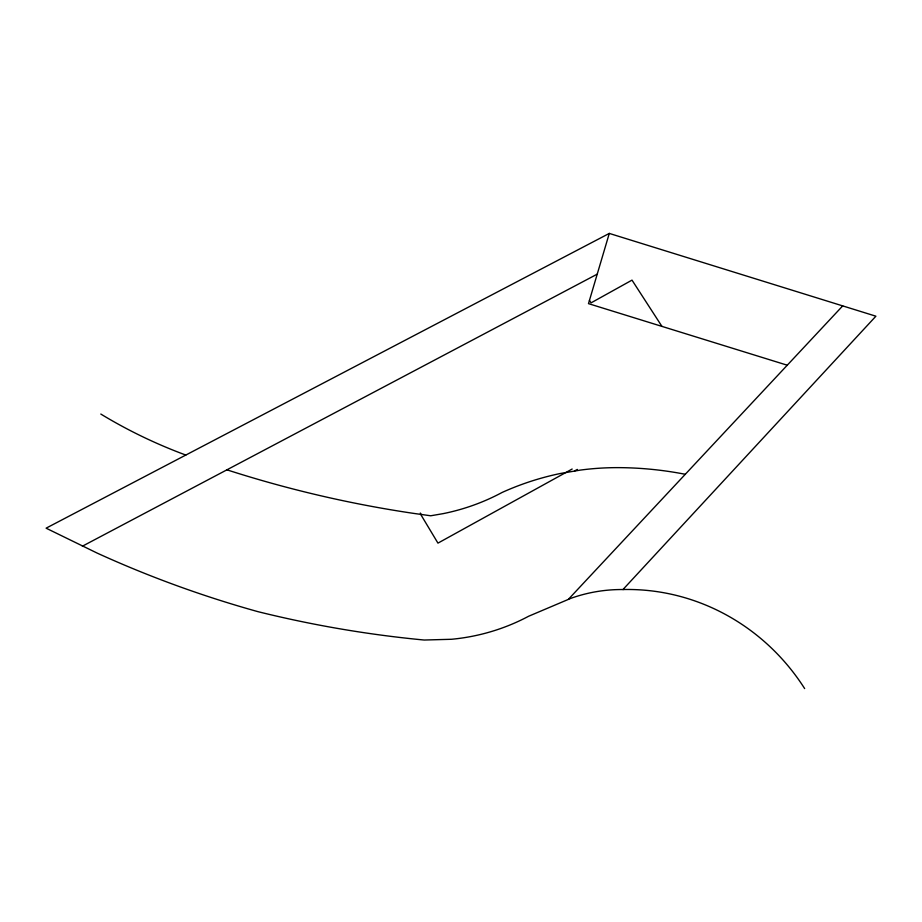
<?xml version="1.0" encoding="UTF-8"?>
<svg xmlns="http://www.w3.org/2000/svg" width="922" height="922" viewBox="0 0 922 922"><rect width="100%" height="100%" fill="white"/><g stroke="black" fill="none" stroke-linecap="round" stroke-linejoin="round"><path stroke-width="1.38" d="M609.292 233.416L46.1 528.179L97.098 553.062A947.885 812.27 13.4 0 0 257.93 611.655A971.926 829.166 12.8 0 0 424.189 640.029L451.457 639.28A202.149 195.061 10.9 0 0 528.594 616.265L571.075 598.251A161.108 155.518 66.6 0 1 622.961 589.538L875.9 316.2L609.292 233.416L588.49 303.638L787.25 365.204M568.505 599.208L842.708 305.885M574.521 470.981L577.333 469.425M572.159 469.033L437.95 543.127L420.686 514.372M82.381 546.204L597.226 274.157M623.03 589.538L622.961 589.538A216.14 208.13 77.2 0 1 804.652 688.584M185.829 455.053L180.816 453.186A461.922 416.802 7.5 0 1 100.809 414.047M589.446 300.411L591.071 302.854L632.008 280.127L661.938 326.388M420.305 513.047L421.112 514.43M226.916 469.828A977.136 816.166 13.6 0 0 413.529 513.37L430.724 515.778L443.24 513.623A210.539 198.852 8.1 0 0 502.121 492.452A299.777 289.128 67.8 0 1 560.138 473.539L580.168 470.116A299.777 289.128 67.8 0 1 620.702 467.65A382.699 366.495 75.4 0 1 685.288 474.288"/></g></svg>
